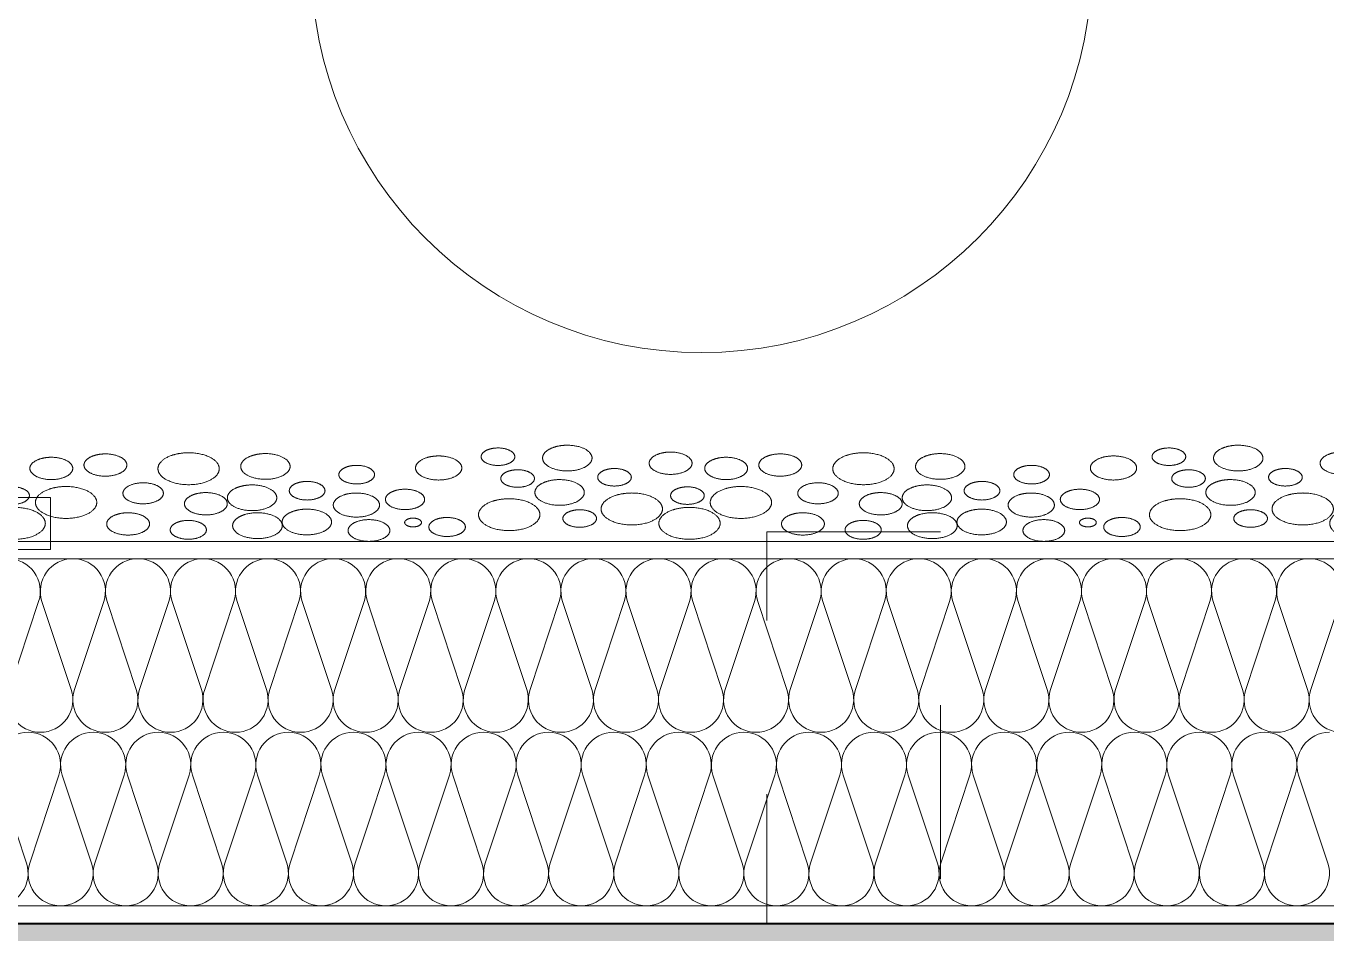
# Model space of a CAD drawing. Header units: metres. Extents: x 1838950 to 1842843, y 5171318 to 5174224.
# Drawn here: x 1841209.458 to 1841210.207, y 5171405.306 to 5171405.829 of the extents above; entities that cross this region are included whole.
import ezdxf

# ---------------------------------------------------------------- set-up
doc = ezdxf.new("R2010")
doc.units = ezdxf.units.M
doc.header["$LTSCALE"] = 0.0254
doc.linetypes.add('Style de ligne -5', pattern=[0.41656, 0.13885, -0.27771])
doc.layers.add('00 CHAZAL Coupe A.5', color=7, linetype='Continuous', lineweight=18)

# ---------------------------------------------------------------- blocks, each defined once
blk = doc.blocks.new('Groupe-1789-1')
at = {"layer": '00 CHAZAL Coupe A.5', "color": 7, "linetype": 'Continuous', "lineweight": 13, "flags": 128}
for points in [[(1841209.66296, 5171405.47247), (1841209.67138, 5171405.44713, -0.511611), (1841209.65359, 5171405.42247, -0.511611), (1841209.6358, 5171405.44713), (1841209.65263, 5171405.4978, 0.511611), (1841209.63484, 5171405.52247, 0.511611), (1841209.61705, 5171405.4978), (1841209.63388, 5171405.44713, -0.511611), (1841209.61609, 5171405.42247, -0.511611), (1841209.5983, 5171405.44713), (1841209.61513, 5171405.4978, 0.511611), (1841209.59734, 5171405.52247, 0.511611), (1841209.57955, 5171405.4978), (1841209.59638, 5171405.44713, -0.511611), (1841209.57859, 5171405.42247, -0.511611), (1841209.5608, 5171405.44713), (1841209.57763, 5171405.4978, 0.511611), (1841209.55984, 5171405.52247, 0.511611), (1841209.54205, 5171405.4978), (1841209.55888, 5171405.44713, -0.511611), (1841209.54109, 5171405.42247, -0.511611), (1841209.5233, 5171405.44713), (1841209.54013, 5171405.4978, 0.511611), (1841209.52234, 5171405.52247, 0.511611), (1841209.50455, 5171405.4978), (1841209.52138, 5171405.44713, -0.511611), (1841209.50359, 5171405.42247, -0.511611), (1841209.4858, 5171405.44713), (1841209.50263, 5171405.4978, 0.511611), (1841209.48484, 5171405.52247, 0.511611), (1841209.46705, 5171405.4978), (1841209.48388, 5171405.44713, -0.511611), (1841209.46609, 5171405.42247, -0.511611), (1841209.4483, 5171405.44713), (1841209.46513, 5171405.4978, 0.511611), (1841209.44734, 5171405.52247, 0.511611)], [(1841210.03796, 5171405.47247), (1841210.04638, 5171405.44713, -0.511611), (1841210.02859, 5171405.42247, -0.511611), (1841210.0108, 5171405.44713), (1841210.02763, 5171405.4978, 0.511611), (1841210.00984, 5171405.52247, 0.511611), (1841209.99205, 5171405.4978), (1841210.00888, 5171405.44713, -0.511611), (1841209.99109, 5171405.42247, -0.511611), (1841209.9733, 5171405.44713), (1841209.99013, 5171405.4978, 0.511611), (1841209.97234, 5171405.52247, 0.511611), (1841209.95455, 5171405.4978), (1841209.97138, 5171405.44713, -0.511611), (1841209.95359, 5171405.42247, -0.511611), (1841209.9358, 5171405.44713), (1841209.95263, 5171405.4978, 0.511611), (1841209.93484, 5171405.52247, 0.511611), (1841209.91705, 5171405.4978), (1841209.93388, 5171405.44713, -0.511611), (1841209.91609, 5171405.42247, -0.511611), (1841209.8983, 5171405.44713), (1841209.91513, 5171405.4978, 0.511611), (1841209.89734, 5171405.52247, 0.511611), (1841209.87955, 5171405.4978), (1841209.89638, 5171405.44713, -0.511611), (1841209.87859, 5171405.42247, -0.511611), (1841209.8608, 5171405.44713), (1841209.87763, 5171405.4978, 0.511611), (1841209.85984, 5171405.52247, 0.511611), (1841209.84205, 5171405.4978), (1841209.85888, 5171405.44713, -0.511611), (1841209.84109, 5171405.42247, -0.511611), (1841209.8233, 5171405.44713), (1841209.84013, 5171405.4978, 0.511611), (1841209.82234, 5171405.52247, 0.511611), (1841209.80455, 5171405.4978), (1841209.82138, 5171405.44713, -0.511611), (1841209.80359, 5171405.42247, -0.511611), (1841209.7858, 5171405.44713), (1841209.80263, 5171405.4978, 0.511611), (1841209.78484, 5171405.52247, 0.511611), (1841209.76705, 5171405.4978), (1841209.78388, 5171405.44713, -0.511611), (1841209.76609, 5171405.42247, -0.511611), (1841209.7483, 5171405.44713), (1841209.76513, 5171405.4978, 0.511611), (1841209.74734, 5171405.52247, 0.511611), (1841209.72955, 5171405.4978), (1841209.74638, 5171405.44713, -0.511611), (1841209.72859, 5171405.42247, -0.511611), (1841209.7108, 5171405.44713), (1841209.72763, 5171405.4978, 0.511611), (1841209.70984, 5171405.52247, 0.511611), (1841209.69205, 5171405.4978), (1841209.70888, 5171405.44713, -0.511611), (1841209.69109, 5171405.42247, -0.511611), (1841209.6733, 5171405.44713), (1841209.69013, 5171405.4978, 0.511611), (1841209.67234, 5171405.52247, 0.511611), (1841209.65455, 5171405.4978), (1841209.66296, 5171405.47247)], [(1841210.21609, 5171405.42247, -0.511611), (1841210.1983, 5171405.44713), (1841210.21513, 5171405.4978, 0.511611), (1841210.19734, 5171405.52247, 0.511611), (1841210.17955, 5171405.4978), (1841210.19638, 5171405.44713, -0.511611), (1841210.17859, 5171405.42247, -0.511611), (1841210.1608, 5171405.44713), (1841210.17763, 5171405.4978, 0.511611), (1841210.15984, 5171405.52247, 0.511611), (1841210.14205, 5171405.4978), (1841210.15888, 5171405.44713, -0.511611), (1841210.14109, 5171405.42247, -0.511611), (1841210.1233, 5171405.44713), (1841210.14013, 5171405.4978, 0.511611), (1841210.12234, 5171405.52247, 0.511611), (1841210.10455, 5171405.4978), (1841210.12138, 5171405.44713, -0.511611), (1841210.10359, 5171405.42247, -0.511611), (1841210.0858, 5171405.44713), (1841210.10263, 5171405.4978, 0.511611), (1841210.08484, 5171405.52247, 0.511611), (1841210.06705, 5171405.4978), (1841210.08388, 5171405.44713, -0.511611), (1841210.06609, 5171405.42247, -0.511611), (1841210.0483, 5171405.44713), (1841210.06513, 5171405.4978, 0.511611), (1841210.04734, 5171405.52247, 0.511611), (1841210.02955, 5171405.4978), (1841210.03796, 5171405.47247)]]:
    blk.add_lwpolyline(points, format="xyb", dxfattribs=at)
blk = doc.blocks.new('Groupe-1790-1')
at = {"layer": '00 CHAZAL Coupe A.5', "color": 7, "linetype": 'Continuous', "lineweight": 13, "flags": 128}
for points in [[(1841209.44029, 5171405.32247, 0.511611), (1841209.45808, 5171405.34713), (1841209.44124, 5171405.3978, -0.511611), (1841209.45904, 5171405.42247, -0.511611), (1841209.47683, 5171405.3978), (1841209.45999, 5171405.34713, 0.511611), (1841209.47779, 5171405.32247, 0.511611), (1841209.49558, 5171405.34713), (1841209.47874, 5171405.3978, -0.511611), (1841209.49654, 5171405.42247, -0.511611), (1841209.51433, 5171405.3978), (1841209.49749, 5171405.34713, 0.511611), (1841209.51529, 5171405.32247, 0.511611), (1841209.53308, 5171405.34713), (1841209.51624, 5171405.3978, -0.511611), (1841209.53404, 5171405.42247, -0.511611), (1841209.55183, 5171405.3978), (1841209.53499, 5171405.34713, 0.511611), (1841209.55279, 5171405.32247, 0.511611), (1841209.57058, 5171405.34713), (1841209.55374, 5171405.3978, -0.511611), (1841209.57154, 5171405.42247, -0.511611), (1841209.58933, 5171405.3978), (1841209.57249, 5171405.34713, 0.511611), (1841209.59029, 5171405.32247, 0.511611), (1841209.60808, 5171405.34713), (1841209.59124, 5171405.3978, -0.511611), (1841209.60904, 5171405.42247, -0.511611), (1841209.62683, 5171405.3978), (1841209.60999, 5171405.34713, 0.511611), (1841209.62779, 5171405.32247, 0.511611), (1841209.64558, 5171405.34713), (1841209.62874, 5171405.3978, -0.511611), (1841209.64654, 5171405.42247, -0.511611), (1841209.66433, 5171405.3978), (1841209.65591, 5171405.37247)], [(1841209.65591, 5171405.37247), (1841209.64749, 5171405.34713, 0.511611), (1841209.66529, 5171405.32247, 0.511611), (1841209.68308, 5171405.34713), (1841209.66624, 5171405.3978, -0.511611), (1841209.68404, 5171405.42247, -0.511611), (1841209.70183, 5171405.3978), (1841209.68499, 5171405.34713, 0.511611), (1841209.70279, 5171405.32247, 0.511611), (1841209.72058, 5171405.34713), (1841209.70374, 5171405.3978, -0.511611), (1841209.72154, 5171405.42247, -0.511611), (1841209.73933, 5171405.3978), (1841209.72249, 5171405.34713, 0.511611), (1841209.74029, 5171405.32247, 0.511611), (1841209.75808, 5171405.34713), (1841209.74124, 5171405.3978, -0.511611), (1841209.75904, 5171405.42247, -0.511611), (1841209.77683, 5171405.3978), (1841209.75999, 5171405.34713, 0.511611), (1841209.77779, 5171405.32247, 0.511611), (1841209.79558, 5171405.34713), (1841209.77874, 5171405.3978, -0.511611), (1841209.79654, 5171405.42247, -0.511611), (1841209.81433, 5171405.3978), (1841209.79749, 5171405.34713, 0.511611), (1841209.81529, 5171405.32247, 0.511611), (1841209.83308, 5171405.34713), (1841209.81624, 5171405.3978, -0.511611), (1841209.83404, 5171405.42247, -0.511611), (1841209.85183, 5171405.3978), (1841209.83499, 5171405.34713, 0.511611), (1841209.85279, 5171405.32247, 0.511611), (1841209.87058, 5171405.34713), (1841209.85374, 5171405.3978, -0.511611), (1841209.87154, 5171405.42247, -0.511611), (1841209.88933, 5171405.3978), (1841209.87249, 5171405.34713, 0.511611), (1841209.89029, 5171405.32247, 0.511611), (1841209.90808, 5171405.34713), (1841209.89124, 5171405.3978, -0.511611), (1841209.90904, 5171405.42247, -0.511611), (1841209.92683, 5171405.3978), (1841209.90999, 5171405.34713, 0.511611), (1841209.92779, 5171405.32247, 0.511611), (1841209.94558, 5171405.34713), (1841209.92874, 5171405.3978, -0.511611), (1841209.94654, 5171405.42247, -0.511611), (1841209.96433, 5171405.3978), (1841209.94749, 5171405.34713, 0.511611), (1841209.96529, 5171405.32247, 0.511611), (1841209.98308, 5171405.34713), (1841209.96624, 5171405.3978, -0.511611), (1841209.98404, 5171405.42247, -0.511611), (1841210.00183, 5171405.3978), (1841209.98499, 5171405.34713, 0.511611), (1841210.00279, 5171405.32247, 0.511611), (1841210.02058, 5171405.34713), (1841210.00374, 5171405.3978, -0.511611), (1841210.02154, 5171405.42247, -0.511611), (1841210.03933, 5171405.3978), (1841210.02249, 5171405.34713, 0.511611), (1841210.04029, 5171405.32247)], [(1841210.04029, 5171405.32247, 0.511611), (1841210.05808, 5171405.34713), (1841210.04124, 5171405.3978, -0.511611), (1841210.05904, 5171405.42247, -0.511611), (1841210.07683, 5171405.3978), (1841210.05999, 5171405.34713, 0.511611), (1841210.07779, 5171405.32247, 0.511611), (1841210.09558, 5171405.34713), (1841210.07874, 5171405.3978, -0.511611), (1841210.09654, 5171405.42247, -0.511611), (1841210.11433, 5171405.3978), (1841210.09749, 5171405.34713, 0.511611), (1841210.11529, 5171405.32247, 0.511611), (1841210.13308, 5171405.34713), (1841210.11624, 5171405.3978, -0.511611), (1841210.13404, 5171405.42247, -0.511611), (1841210.15183, 5171405.3978), (1841210.13499, 5171405.34713, 0.511611), (1841210.15279, 5171405.32247, 0.511611), (1841210.17058, 5171405.34713), (1841210.15374, 5171405.3978, -0.511611), (1841210.17154, 5171405.42247, -0.511611), (1841210.18933, 5171405.3978), (1841210.17249, 5171405.34713, 0.511611), (1841210.19029, 5171405.32247, 0.511611), (1841210.20808, 5171405.34713), (1841210.19124, 5171405.3978, -0.511611), (1841210.20904, 5171405.42247, -0.511611)]]:
    blk.add_lwpolyline(points, format="xyb", dxfattribs=at)
blk = doc.blocks.new('Groupe-1895-1')
at = {"layer": '00 CHAZAL Coupe A.5', "color": 7, "linetype": 'Continuous', "lineweight": 13}
for points in [[(1841210.11215, 5171405.58573), (1841210.11447, 5171405.58633), (1841210.11966, 5171405.58617), (1841210.124, 5171405.58468), (1841210.12632, 5171405.58226), (1841210.12601, 5171405.57956), (1841210.12315, 5171405.57731), (1841210.1185, 5171405.5761), (1841210.11331, 5171405.57626), (1841210.10897, 5171405.57775), (1841210.10665, 5171405.58017), (1841210.10696, 5171405.58287), (1841210.10982, 5171405.58512), (1841210.11215, 5171405.58573)], [(1841210.27483, 5171405.58242), (1841210.27793, 5171405.58303), (1841210.28446, 5171405.58246), (1841210.28957, 5171405.58028), (1841210.2919, 5171405.57705), (1841210.29081, 5171405.57366), (1841210.2866, 5171405.571), (1841210.28041, 5171405.56979), (1841210.27388, 5171405.57036), (1841210.26876, 5171405.57254), (1841210.26644, 5171405.57577), (1841210.26752, 5171405.57916), (1841210.27173, 5171405.58182), (1841210.27483, 5171405.58242)], [(1841210.32278, 5171405.5832), (1841210.32737, 5171405.58381), (1841210.33648, 5171405.58247), (1841210.34308, 5171405.57894), (1841210.34541, 5171405.57416), (1841210.34283, 5171405.56942), (1841210.33604, 5171405.56599), (1841210.32686, 5171405.56478), (1841210.31775, 5171405.56612), (1841210.31114, 5171405.56965), (1841210.30882, 5171405.57443), (1841210.3114, 5171405.57917), (1841210.31819, 5171405.5826), (1841210.32278, 5171405.5832)], [(1841210.36558, 5171405.58237), (1841210.36907, 5171405.58318), (1841210.37666, 5171405.58276), (1841210.38283, 5171405.58042), (1841210.38593, 5171405.5768), (1841210.38513, 5171405.57285), (1841210.38064, 5171405.56964), (1841210.37366, 5171405.56803), (1841210.36607, 5171405.56845), (1841210.3599, 5171405.57078), (1841210.3568, 5171405.57441), (1841210.35761, 5171405.57836), (1841210.3621, 5171405.58157), (1841210.36558, 5171405.58237)], [(1841210.17931, 5171405.57389), (1841210.18163, 5171405.57449), (1841210.18682, 5171405.57433), (1841210.19116, 5171405.57284), (1841210.19348, 5171405.57043), (1841210.19317, 5171405.56773), (1841210.19031, 5171405.56547), (1841210.18566, 5171405.56426), (1841210.18047, 5171405.56442), (1841210.17613, 5171405.56591), (1841210.17381, 5171405.56833), (1841210.17412, 5171405.57103), (1841210.17698, 5171405.57329), (1841210.17931, 5171405.57389)], [(1841210.41966, 5171405.57574), (1841210.42216, 5171405.57634), (1841210.42765, 5171405.57609), (1841210.43217, 5171405.57444), (1841210.43449, 5171405.57184), (1841210.434, 5171405.56898), (1841210.43083, 5171405.56663), (1841210.42583, 5171405.56542), (1841210.42034, 5171405.56568), (1841210.41582, 5171405.56733), (1841210.4135, 5171405.56993), (1841210.41399, 5171405.57279), (1841210.41716, 5171405.57513), (1841210.41966, 5171405.57574)], [(1841210.14621, 5171405.56739), (1841210.1497, 5171405.5682), (1841210.15729, 5171405.56778), (1841210.16346, 5171405.56545), (1841210.16656, 5171405.56182), (1841210.16576, 5171405.55787), (1841210.16127, 5171405.55466), (1841210.15429, 5171405.55305), (1841210.1467, 5171405.55347), (1841210.14053, 5171405.5558), (1841210.13743, 5171405.55943), (1841210.13824, 5171405.56338), (1841210.14273, 5171405.56659), (1841210.14621, 5171405.56739)], [(1841210.22132, 5171405.56332), (1841210.22364, 5171405.56392), (1841210.22883, 5171405.56376), (1841210.23317, 5171405.56227), (1841210.23549, 5171405.55985), (1841210.23518, 5171405.55716), (1841210.23232, 5171405.5549), (1841210.22767, 5171405.55369), (1841210.22248, 5171405.55385), (1841210.21814, 5171405.55534), (1841210.21582, 5171405.55776), (1841210.21613, 5171405.56046), (1841210.21899, 5171405.56271), (1841210.22132, 5171405.56332)], [(1841210.3579, 5171405.56432), (1841210.36139, 5171405.56513), (1841210.36898, 5171405.56471), (1841210.37515, 5171405.56238), (1841210.37825, 5171405.55875), (1841210.37744, 5171405.5548), (1841210.37295, 5171405.55159), (1841210.36598, 5171405.54998), (1841210.35839, 5171405.5504), (1841210.35222, 5171405.55274), (1841210.34912, 5171405.55636), (1841210.34992, 5171405.56031), (1841210.35441, 5171405.56352), (1841210.3579, 5171405.56432)], [(1841210.39109, 5171405.56648), (1841210.39359, 5171405.56708), (1841210.39908, 5171405.56683), (1841210.4036, 5171405.56518), (1841210.40592, 5171405.56258), (1841210.40543, 5171405.55972), (1841210.40226, 5171405.55738), (1841210.39726, 5171405.55617), (1841210.39177, 5171405.55642), (1841210.38725, 5171405.55807), (1841210.38493, 5171405.56067), (1841210.38541, 5171405.56353), (1841210.38858, 5171405.56588), (1841210.39109, 5171405.56648)], [(1841210.44462, 5171405.56112), (1841210.44695, 5171405.56213), (1841210.45291, 5171405.56267), (1841210.45859, 5171405.56158), (1841210.46247, 5171405.55916), (1841210.4635, 5171405.55606), (1841210.46141, 5171405.55311), (1841210.45676, 5171405.55109), (1841210.4508, 5171405.55056), (1841210.44512, 5171405.55164), (1841210.44124, 5171405.55406), (1841210.44021, 5171405.55716), (1841210.4423, 5171405.56012), (1841210.44462, 5171405.56112)], [(1841210.33273, 5171405.56013), (1841210.33583, 5171405.56074), (1841210.34236, 5171405.56017), (1841210.34747, 5171405.55799), (1841210.3498, 5171405.55476), (1841210.34871, 5171405.55137), (1841210.34451, 5171405.54871), (1841210.33831, 5171405.5475), (1841210.33178, 5171405.54807), (1841210.32666, 5171405.55025), (1841210.32434, 5171405.55348), (1841210.32543, 5171405.55687), (1841210.32963, 5171405.55953), (1841210.33273, 5171405.56013)], [(1841210.15924, 5171405.55013), (1841210.16157, 5171405.55074), (1841210.16675, 5171405.55057), (1841210.17109, 5171405.54909), (1841210.17342, 5171405.54667), (1841210.17311, 5171405.54397), (1841210.17024, 5171405.54171), (1841210.16559, 5171405.54051), (1841210.1604, 5171405.54067), (1841210.15607, 5171405.54216), (1841210.15374, 5171405.54457), (1841210.15405, 5171405.54727), (1841210.15692, 5171405.54953), (1841210.15924, 5171405.55013)], [(1841210.22252, 5171405.55174), (1841210.22711, 5171405.55235), (1841210.23623, 5171405.55101), (1841210.24283, 5171405.54748), (1841210.24515, 5171405.5427), (1841210.24258, 5171405.53796), (1841210.23579, 5171405.53453), (1841210.22661, 5171405.53332), (1841210.21749, 5171405.53466), (1841210.21089, 5171405.53819), (1841210.20857, 5171405.54296), (1841210.21114, 5171405.5477), (1841210.21793, 5171405.55114), (1841210.22252, 5171405.55174)], [(1841210.35668, 5171405.54676), (1841210.35939, 5171405.54817), (1841210.3668, 5171405.5492), (1841210.37421, 5171405.54817), (1841210.37963, 5171405.54535), (1841210.38162, 5171405.54149), (1841210.37963, 5171405.53764), (1841210.37421, 5171405.53482), (1841210.3668, 5171405.53379), (1841210.35939, 5171405.53482), (1841210.35397, 5171405.53764), (1841210.35198, 5171405.54149), (1841210.35397, 5171405.54535), (1841210.35668, 5171405.54676)], [(1841210.38947, 5171405.55036), (1841210.39295, 5171405.55117), (1841210.40054, 5171405.55075), (1841210.40671, 5171405.54841), (1841210.40981, 5171405.54479), (1841210.40901, 5171405.54084), (1841210.40452, 5171405.53763), (1841210.39755, 5171405.53602), (1841210.38996, 5171405.53644), (1841210.38379, 5171405.53877), (1841210.38069, 5171405.5424), (1841210.38149, 5171405.54635), (1841210.38598, 5171405.54955), (1841210.38947, 5171405.55036)], [(1841210.42093, 5171405.54209), (1841210.42267, 5171405.5435), (1841210.4284, 5171405.54504), (1841210.43484, 5171405.54488), (1841210.44027, 5171405.54306), (1841210.44322, 5171405.54008), (1841210.44291, 5171405.53673), (1841210.43943, 5171405.53391), (1841210.4337, 5171405.53238), (1841210.42726, 5171405.53254), (1841210.42183, 5171405.53435), (1841210.41888, 5171405.53733), (1841210.41919, 5171405.54068), (1841210.42093, 5171405.54209)]]:
    blk.add_open_spline(points, degree=2, dxfattribs=at)
for points in [[(1841210.15067, 5171405.5872), (1841210.15416, 5171405.58801), (1841210.16174, 5171405.58759), (1841210.16792, 5171405.58526), (1841210.17102, 5171405.58163), (1841210.17021, 5171405.57768), (1841210.16572, 5171405.57448), (1841210.15875, 5171405.57286), (1841210.15116, 5171405.57328), (1841210.14499, 5171405.57562), (1841210.14189, 5171405.57924), (1841210.14269, 5171405.58319), (1841210.14718, 5171405.5864), (1841210.15067, 5171405.5872)], [(1841210.21164, 5171405.58348), (1841210.21474, 5171405.58408), (1841210.22127, 5171405.58352), (1841210.22639, 5171405.58133), (1841210.22871, 5171405.57811), (1841210.22762, 5171405.57471), (1841210.22342, 5171405.57205), (1841210.21722, 5171405.57084), (1841210.21069, 5171405.57141), (1841210.20558, 5171405.5736), (1841210.20325, 5171405.57682), (1841210.20434, 5171405.58022), (1841210.20854, 5171405.58287), (1841210.21164, 5171405.58348)], [(1841210.24364, 5171405.58048), (1841210.24674, 5171405.58108), (1841210.25327, 5171405.58052), (1841210.25839, 5171405.57833), (1841210.26071, 5171405.57511), (1841210.25962, 5171405.57171), (1841210.25542, 5171405.56905), (1841210.24922, 5171405.56784), (1841210.24269, 5171405.56841), (1841210.23758, 5171405.5706), (1841210.23525, 5171405.57382), (1841210.23634, 5171405.57722), (1841210.24054, 5171405.57987), (1841210.24364, 5171405.58048)], [(1841210.46834, 5171405.5815), (1841210.47183, 5171405.5819), (1841210.47864, 5171405.58079), (1841210.48347, 5171405.57805), (1841210.48502, 5171405.57443), (1841210.48287, 5171405.57088), (1841210.47761, 5171405.56837), (1841210.47064, 5171405.56756), (1841210.46382, 5171405.56868), (1841210.45899, 5171405.57142), (1841210.45744, 5171405.57504), (1841210.45959, 5171405.57859), (1841210.46485, 5171405.5811), (1841210.46834, 5171405.5815)], [(1841210.12347, 5171405.57316), (1841210.12579, 5171405.57376), (1841210.13098, 5171405.5736), (1841210.13532, 5171405.57211), (1841210.13764, 5171405.56969), (1841210.13733, 5171405.56699), (1841210.13447, 5171405.56474), (1841210.12982, 5171405.56353), (1841210.12463, 5171405.56369), (1841210.12029, 5171405.56518), (1841210.11797, 5171405.5676), (1841210.11828, 5171405.5703), (1841210.12114, 5171405.57255), (1841210.12347, 5171405.57316)], [(1841210.25216, 5171405.56377), (1841210.25675, 5171405.56438), (1841210.26587, 5171405.56304), (1841210.27247, 5171405.55951), (1841210.27479, 5171405.55473), (1841210.27222, 5171405.54999), (1841210.26543, 5171405.54656), (1841210.25625, 5171405.54535), (1841210.24713, 5171405.54669), (1841210.24053, 5171405.55022), (1841210.23821, 5171405.55499), (1841210.24078, 5171405.55973), (1841210.24757, 5171405.56317), (1841210.25216, 5171405.56377)], [(1841210.2908, 5171405.56314), (1841210.29235, 5171405.56455), (1841210.29775, 5171405.56619), (1841210.30399, 5171405.5662), (1841210.30942, 5171405.56459), (1841210.31256, 5171405.56179), (1841210.31259, 5171405.55854), (1841210.30949, 5171405.55572), (1841210.3041, 5171405.55408), (1841210.29785, 5171405.55407), (1841210.29243, 5171405.55568), (1841210.28928, 5171405.55848), (1841210.28925, 5171405.56173), (1841210.2908, 5171405.56314)], [(1841210.11862, 5171405.55672), (1841210.12321, 5171405.55733), (1841210.13233, 5171405.55599), (1841210.13893, 5171405.55246), (1841210.14125, 5171405.54768), (1841210.13868, 5171405.54294), (1841210.13189, 5171405.53951), (1841210.12271, 5171405.5383), (1841210.11359, 5171405.53964), (1841210.10699, 5171405.54317), (1841210.10467, 5171405.54795), (1841210.10724, 5171405.55269), (1841210.11403, 5171405.55612), (1841210.11862, 5171405.55672)], [(1841210.18927, 5171405.56002), (1841210.19386, 5171405.56063), (1841210.20297, 5171405.55929), (1841210.20958, 5171405.55576), (1841210.2119, 5171405.55098), (1841210.20932, 5171405.54624), (1841210.20253, 5171405.54281), (1841210.19335, 5171405.5416), (1841210.18424, 5171405.54294), (1841210.17764, 5171405.54647), (1841210.17531, 5171405.55124), (1841210.17789, 5171405.55598), (1841210.18468, 5171405.55942), (1841210.18927, 5171405.56002)], [(1841210.42093, 5171405.56013), (1841210.42442, 5171405.56054), (1841210.43123, 5171405.55942), (1841210.43606, 5171405.55669), (1841210.43761, 5171405.55306), (1841210.43546, 5171405.54952), (1841210.4302, 5171405.547), (1841210.42323, 5171405.5462), (1841210.41641, 5171405.54731), (1841210.41158, 5171405.55005), (1841210.41003, 5171405.55368), (1841210.41218, 5171405.55722), (1841210.41744, 5171405.55973), (1841210.42093, 5171405.56013)], [(1841210.28791, 5171405.54851), (1841210.29101, 5171405.54912), (1841210.29754, 5171405.54855), (1841210.30265, 5171405.54637), (1841210.30498, 5171405.54314), (1841210.30389, 5171405.53975), (1841210.29968, 5171405.53709), (1841210.29348, 5171405.53588), (1841210.28695, 5171405.53644), (1841210.28184, 5171405.53863), (1841210.27952, 5171405.54186), (1841210.2806, 5171405.54525), (1841210.28481, 5171405.54791), (1841210.28791, 5171405.54851)], [(1841210.32116, 5171405.54359), (1841210.32349, 5171405.5444), (1841210.32906, 5171405.54459), (1841210.33407, 5171405.5433), (1841210.33717, 5171405.54088), (1841210.33753, 5171405.53798), (1841210.33506, 5171405.53538), (1841210.33041, 5171405.53377), (1841210.32483, 5171405.53358), (1841210.31982, 5171405.53487), (1841210.31672, 5171405.53728), (1841210.31636, 5171405.54018), (1841210.31884, 5171405.54279), (1841210.32116, 5171405.54359)], [(1841210.45213, 5171405.54217), (1841210.45155, 5171405.54278), (1841210.4517, 5171405.54413), (1841210.45314, 5171405.54525), (1841210.45546, 5171405.54586), (1841210.45806, 5171405.54578), (1841210.46022, 5171405.54503), (1841210.46139, 5171405.54382), (1841210.46123, 5171405.54248), (1841210.4598, 5171405.54135), (1841210.45747, 5171405.54074), (1841210.45488, 5171405.54082), (1841210.45271, 5171405.54157), (1841210.45213, 5171405.54217)], [(1841210.4732, 5171405.546), (1841210.47591, 5171405.5464), (1841210.48138, 5171405.54569), (1841210.48544, 5171405.54365), (1841210.48699, 5171405.54083), (1841210.48562, 5171405.53798), (1841210.4817, 5171405.53587), (1841210.47627, 5171405.53507), (1841210.4708, 5171405.53578), (1841210.46675, 5171405.53782), (1841210.4652, 5171405.54064), (1841210.46657, 5171405.54348), (1841210.47049, 5171405.54559), (1841210.4732, 5171405.546)]]:
    blk.add_open_spline(points, degree=2, knots=[0, 0, 0, 0.083333, 0.166667, 0.25, 0.333333, 0.416667, 0.5, 0.583333, 0.666667, 0.75, 0.833333, 0.916667, 1, 1, 1], dxfattribs=at)
blk = doc.blocks.new('Groupe-1896-1')
at = {"layer": '00 CHAZAL Coupe A.5', "color": 7, "linetype": 'Continuous', "lineweight": 13}
for points in [[(1841209.72549, 5171405.58573), (1841209.72782, 5171405.58633), (1841209.73301, 5171405.58617), (1841209.73735, 5171405.58468), (1841209.73967, 5171405.58226), (1841209.73936, 5171405.57956), (1841209.73649, 5171405.57731), (1841209.73185, 5171405.5761), (1841209.72666, 5171405.57626), (1841209.72232, 5171405.57775), (1841209.71999, 5171405.58017), (1841209.72031, 5171405.58287), (1841209.72317, 5171405.58512), (1841209.72549, 5171405.58573)], [(1841209.76402, 5171405.5872), (1841209.7675, 5171405.58801), (1841209.77509, 5171405.58759), (1841209.78126, 5171405.58526), (1841209.78436, 5171405.58163), (1841209.78356, 5171405.57768), (1841209.77907, 5171405.57448), (1841209.7721, 5171405.57286), (1841209.76451, 5171405.57328), (1841209.75834, 5171405.57562), (1841209.75524, 5171405.57924), (1841209.75604, 5171405.58319), (1841209.76053, 5171405.5864), (1841209.76402, 5171405.5872)], [(1841209.88818, 5171405.58242), (1841209.89128, 5171405.58303), (1841209.89781, 5171405.58246), (1841209.90292, 5171405.58028), (1841209.90524, 5171405.57705), (1841209.90416, 5171405.57366), (1841209.89995, 5171405.571), (1841209.89375, 5171405.56979), (1841209.88722, 5171405.57036), (1841209.88211, 5171405.57254), (1841209.87978, 5171405.57577), (1841209.88087, 5171405.57916), (1841209.88508, 5171405.58182), (1841209.88818, 5171405.58242)], [(1841209.93612, 5171405.5832), (1841209.94071, 5171405.58381), (1841209.94983, 5171405.58247), (1841209.95643, 5171405.57894), (1841209.95875, 5171405.57416), (1841209.95618, 5171405.56942), (1841209.94939, 5171405.56599), (1841209.94021, 5171405.56478), (1841209.93109, 5171405.56612), (1841209.92449, 5171405.56965), (1841209.92217, 5171405.57443), (1841209.92474, 5171405.57917), (1841209.93153, 5171405.5826), (1841209.93612, 5171405.5832)], [(1841209.79265, 5171405.57389), (1841209.79498, 5171405.57449), (1841209.80017, 5171405.57433), (1841209.8045, 5171405.57284), (1841209.80683, 5171405.57043), (1841209.80652, 5171405.56773), (1841209.80365, 5171405.56547), (1841209.79901, 5171405.56426), (1841209.79382, 5171405.56442), (1841209.78948, 5171405.56591), (1841209.78715, 5171405.56833), (1841209.78747, 5171405.57103), (1841209.79033, 5171405.57329), (1841209.79265, 5171405.57389)], [(1841209.75956, 5171405.56739), (1841209.76305, 5171405.5682), (1841209.77064, 5171405.56778), (1841209.77681, 5171405.56545), (1841209.77991, 5171405.56182), (1841209.7791, 5171405.55787), (1841209.77461, 5171405.55466), (1841209.76764, 5171405.55305), (1841209.76005, 5171405.55347), (1841209.75388, 5171405.5558), (1841209.75078, 5171405.55943), (1841209.75158, 5171405.56338), (1841209.75607, 5171405.56659), (1841209.75956, 5171405.56739)], [(1841209.83467, 5171405.56332), (1841209.83699, 5171405.56392), (1841209.84218, 5171405.56376), (1841209.84652, 5171405.56227), (1841209.84884, 5171405.55985), (1841209.84853, 5171405.55716), (1841209.84567, 5171405.5549), (1841209.84102, 5171405.55369), (1841209.83583, 5171405.55385), (1841209.83149, 5171405.55534), (1841209.82917, 5171405.55776), (1841209.82948, 5171405.56046), (1841209.83234, 5171405.56271), (1841209.83467, 5171405.56332)], [(1841210.00443, 5171405.56648), (1841210.00693, 5171405.56708), (1841210.01243, 5171405.56683), (1841210.01694, 5171405.56518), (1841210.01927, 5171405.56258), (1841210.01878, 5171405.55972), (1841210.01561, 5171405.55738), (1841210.01061, 5171405.55617), (1841210.00511, 5171405.55642), (1841210.0006, 5171405.55807), (1841209.99827, 5171405.56067), (1841209.99876, 5171405.56353), (1841210.00193, 5171405.56588), (1841210.00443, 5171405.56648)], [(1841210.05797, 5171405.56112), (1841210.06029, 5171405.56213), (1841210.06626, 5171405.56267), (1841210.07194, 5171405.56158), (1841210.07581, 5171405.55916), (1841210.07684, 5171405.55606), (1841210.07475, 5171405.55311), (1841210.0701, 5171405.55109), (1841210.06414, 5171405.55056), (1841210.05846, 5171405.55164), (1841210.05459, 5171405.55406), (1841210.05356, 5171405.55716), (1841210.05565, 5171405.56012), (1841210.05797, 5171405.56112)], [(1841209.94608, 5171405.56013), (1841209.94918, 5171405.56074), (1841209.95571, 5171405.56017), (1841209.96082, 5171405.55799), (1841209.96314, 5171405.55476), (1841209.96206, 5171405.55137), (1841209.95785, 5171405.54871), (1841209.95165, 5171405.5475), (1841209.94512, 5171405.54807), (1841209.94001, 5171405.55025), (1841209.93769, 5171405.55348), (1841209.93877, 5171405.55687), (1841209.94298, 5171405.55953), (1841209.94608, 5171405.56013)], [(1841209.77259, 5171405.55013), (1841209.77491, 5171405.55074), (1841209.7801, 5171405.55057), (1841209.78444, 5171405.54909), (1841209.78676, 5171405.54667), (1841209.78645, 5171405.54397), (1841209.78359, 5171405.54171), (1841209.77894, 5171405.54051), (1841209.77375, 5171405.54067), (1841209.76941, 5171405.54216), (1841209.76709, 5171405.54457), (1841209.7674, 5171405.54727), (1841209.77026, 5171405.54953), (1841209.77259, 5171405.55013)], [(1841209.83587, 5171405.55174), (1841209.84046, 5171405.55235), (1841209.84957, 5171405.55101), (1841209.85618, 5171405.54748), (1841209.8585, 5171405.5427), (1841209.85592, 5171405.53796), (1841209.84913, 5171405.53453), (1841209.83995, 5171405.53332), (1841209.83084, 5171405.53466), (1841209.82424, 5171405.53819), (1841209.82191, 5171405.54296), (1841209.82449, 5171405.5477), (1841209.83128, 5171405.55114), (1841209.83587, 5171405.55174)], [(1841209.97002, 5171405.54676), (1841209.97274, 5171405.54817), (1841209.98014, 5171405.5492), (1841209.98755, 5171405.54817), (1841209.99298, 5171405.54535), (1841209.99496, 5171405.54149), (1841209.99298, 5171405.53764), (1841209.98755, 5171405.53482), (1841209.98014, 5171405.53379), (1841209.97274, 5171405.53482), (1841209.96731, 5171405.53764), (1841209.96533, 5171405.54149), (1841209.96731, 5171405.54535), (1841209.97002, 5171405.54676)], [(1841209.93451, 5171405.54359), (1841209.93683, 5171405.5444), (1841209.94241, 5171405.54459), (1841209.94742, 5171405.5433), (1841209.95052, 5171405.54088), (1841209.95088, 5171405.53798), (1841209.9484, 5171405.53538), (1841209.94375, 5171405.53377), (1841209.93818, 5171405.53358), (1841209.93317, 5171405.53487), (1841209.93007, 5171405.53728), (1841209.92971, 5171405.54018), (1841209.93219, 5171405.54279), (1841209.93451, 5171405.54359)], [(1841210.03427, 5171405.54209), (1841210.03602, 5171405.5435), (1841210.04175, 5171405.54504), (1841210.04819, 5171405.54488), (1841210.05361, 5171405.54306), (1841210.05657, 5171405.54008), (1841210.05626, 5171405.53673), (1841210.05277, 5171405.53391), (1841210.04704, 5171405.53238), (1841210.0406, 5171405.53254), (1841210.03518, 5171405.53435), (1841210.03222, 5171405.53733), (1841210.03253, 5171405.54068), (1841210.03427, 5171405.54209)]]:
    blk.add_open_spline(points, degree=2, dxfattribs=at)
for points in [[(1841209.82499, 5171405.58348), (1841209.82809, 5171405.58408), (1841209.83462, 5171405.58352), (1841209.83973, 5171405.58133), (1841209.84206, 5171405.57811), (1841209.84097, 5171405.57471), (1841209.83676, 5171405.57205), (1841209.83057, 5171405.57084), (1841209.82404, 5171405.57141), (1841209.81892, 5171405.5736), (1841209.8166, 5171405.57682), (1841209.81768, 5171405.58022), (1841209.82189, 5171405.58287), (1841209.82499, 5171405.58348)], [(1841209.85699, 5171405.58048), (1841209.86009, 5171405.58108), (1841209.86662, 5171405.58052), (1841209.87173, 5171405.57833), (1841209.87406, 5171405.57511), (1841209.87297, 5171405.57171), (1841209.86876, 5171405.56905), (1841209.86257, 5171405.56784), (1841209.85604, 5171405.56841), (1841209.85092, 5171405.5706), (1841209.8486, 5171405.57382), (1841209.84968, 5171405.57722), (1841209.85389, 5171405.57987), (1841209.85699, 5171405.58048)], [(1841209.97893, 5171405.58237), (1841209.98242, 5171405.58318), (1841209.99001, 5171405.58276), (1841209.99618, 5171405.58042), (1841209.99928, 5171405.5768), (1841209.99847, 5171405.57285), (1841209.99398, 5171405.56964), (1841209.98701, 5171405.56803), (1841209.97942, 5171405.56845), (1841209.97325, 5171405.57078), (1841209.97015, 5171405.57441), (1841209.97095, 5171405.57836), (1841209.97544, 5171405.58157), (1841209.97893, 5171405.58237)], [(1841210.08168, 5171405.5815), (1841210.08517, 5171405.5819), (1841210.09199, 5171405.58079), (1841210.09681, 5171405.57805), (1841210.09836, 5171405.57442), (1841210.09622, 5171405.57088), (1841210.09096, 5171405.56837), (1841210.08398, 5171405.56756), (1841210.07717, 5171405.56868), (1841210.07234, 5171405.57142), (1841210.07079, 5171405.57504), (1841210.07293, 5171405.57859), (1841210.0782, 5171405.5811), (1841210.08168, 5171405.5815)], [(1841209.73682, 5171405.57316), (1841209.73914, 5171405.57376), (1841209.74433, 5171405.5736), (1841209.74867, 5171405.57211), (1841209.75099, 5171405.56969), (1841209.75068, 5171405.56699), (1841209.74781, 5171405.56474), (1841209.74317, 5171405.56353), (1841209.73798, 5171405.56369), (1841209.73364, 5171405.56518), (1841209.73132, 5171405.5676), (1841209.73163, 5171405.5703), (1841209.73449, 5171405.57255), (1841209.73682, 5171405.57316)], [(1841210.033, 5171405.57574), (1841210.0355, 5171405.57634), (1841210.041, 5171405.57609), (1841210.04551, 5171405.57444), (1841210.04784, 5171405.57184), (1841210.04735, 5171405.56898), (1841210.04418, 5171405.56663), (1841210.03918, 5171405.56542), (1841210.03368, 5171405.56568), (1841210.02917, 5171405.56733), (1841210.02684, 5171405.56993), (1841210.02733, 5171405.57279), (1841210.0305, 5171405.57513), (1841210.033, 5171405.57574)], [(1841209.86551, 5171405.56377), (1841209.8701, 5171405.56438), (1841209.87921, 5171405.56304), (1841209.88582, 5171405.55951), (1841209.88814, 5171405.55473), (1841209.88556, 5171405.54999), (1841209.87877, 5171405.54656), (1841209.86959, 5171405.54535), (1841209.86048, 5171405.54669), (1841209.85388, 5171405.55022), (1841209.85155, 5171405.55499), (1841209.85413, 5171405.55973), (1841209.86092, 5171405.56317), (1841209.86551, 5171405.56377)], [(1841209.90415, 5171405.56314), (1841209.9057, 5171405.56455), (1841209.91109, 5171405.56619), (1841209.91734, 5171405.5662), (1841209.92276, 5171405.56459), (1841209.92591, 5171405.56179), (1841209.92594, 5171405.55854), (1841209.92284, 5171405.55572), (1841209.91744, 5171405.55408), (1841209.9112, 5171405.55407), (1841209.90577, 5171405.55568), (1841209.90262, 5171405.55848), (1841209.9026, 5171405.56173), (1841209.90415, 5171405.56314)], [(1841209.97125, 5171405.56432), (1841209.97473, 5171405.56513), (1841209.98232, 5171405.56471), (1841209.98849, 5171405.56238), (1841209.99159, 5171405.55875), (1841209.99079, 5171405.5548), (1841209.9863, 5171405.55159), (1841209.97933, 5171405.54998), (1841209.97174, 5171405.5504), (1841209.96557, 5171405.55273), (1841209.96247, 5171405.55636), (1841209.96327, 5171405.56031), (1841209.96776, 5171405.56352), (1841209.97125, 5171405.56432)], [(1841209.73197, 5171405.55672), (1841209.73656, 5171405.55733), (1841209.74567, 5171405.55599), (1841209.75228, 5171405.55246), (1841209.7546, 5171405.54768), (1841209.75202, 5171405.54294), (1841209.74523, 5171405.53951), (1841209.73605, 5171405.5383), (1841209.72694, 5171405.53964), (1841209.72034, 5171405.54317), (1841209.71801, 5171405.54795), (1841209.72059, 5171405.55269), (1841209.72738, 5171405.55612), (1841209.73197, 5171405.55672)], [(1841209.80261, 5171405.56002), (1841209.8072, 5171405.56063), (1841209.81632, 5171405.55929), (1841209.82292, 5171405.55576), (1841209.82525, 5171405.55098), (1841209.82267, 5171405.54624), (1841209.81588, 5171405.54281), (1841209.8067, 5171405.5416), (1841209.79759, 5171405.54294), (1841209.79098, 5171405.54647), (1841209.78866, 5171405.55124), (1841209.79123, 5171405.55598), (1841209.79802, 5171405.55942), (1841209.80261, 5171405.56002)], [(1841210.03427, 5171405.56013), (1841210.03776, 5171405.56054), (1841210.04458, 5171405.55942), (1841210.0494, 5171405.55669), (1841210.05095, 5171405.55306), (1841210.04881, 5171405.54952), (1841210.04355, 5171405.547), (1841210.03657, 5171405.5462), (1841210.02976, 5171405.54731), (1841210.02493, 5171405.55005), (1841210.02338, 5171405.55368), (1841210.02552, 5171405.55722), (1841210.03079, 5171405.55973), (1841210.03427, 5171405.56013)], [(1841209.90125, 5171405.54851), (1841209.90435, 5171405.54912), (1841209.91088, 5171405.54855), (1841209.916, 5171405.54637), (1841209.91832, 5171405.54314), (1841209.91724, 5171405.53975), (1841209.91303, 5171405.53709), (1841209.90683, 5171405.53588), (1841209.9003, 5171405.53644), (1841209.89519, 5171405.53863), (1841209.89286, 5171405.54186), (1841209.89395, 5171405.54525), (1841209.89816, 5171405.54791), (1841209.90125, 5171405.54851)], [(1841210.00281, 5171405.55036), (1841210.0063, 5171405.55117), (1841210.01389, 5171405.55075), (1841210.02006, 5171405.54841), (1841210.02316, 5171405.54479), (1841210.02236, 5171405.54084), (1841210.01787, 5171405.53763), (1841210.01089, 5171405.53602), (1841210.0033, 5171405.53644), (1841209.99713, 5171405.53877), (1841209.99403, 5171405.5424), (1841209.99484, 5171405.54635), (1841209.99932, 5171405.54955), (1841210.00281, 5171405.55036)], [(1841210.06548, 5171405.54217), (1841210.06489, 5171405.54278), (1841210.06505, 5171405.54413), (1841210.06648, 5171405.54525), (1841210.06881, 5171405.54586), (1841210.0714, 5171405.54578), (1841210.07357, 5171405.54503), (1841210.07473, 5171405.54382), (1841210.07458, 5171405.54248), (1841210.07314, 5171405.54135), (1841210.07082, 5171405.54074), (1841210.06823, 5171405.54082), (1841210.06606, 5171405.54157), (1841210.06548, 5171405.54217)], [(1841210.08655, 5171405.546), (1841210.08926, 5171405.5464), (1841210.09473, 5171405.54569), (1841210.09878, 5171405.54365), (1841210.10033, 5171405.54083), (1841210.09896, 5171405.53798), (1841210.09504, 5171405.53587), (1841210.08962, 5171405.53507), (1841210.08415, 5171405.53578), (1841210.08009, 5171405.53782), (1841210.07854, 5171405.54064), (1841210.07991, 5171405.54348), (1841210.08383, 5171405.54559), (1841210.08655, 5171405.546)]]:
    blk.add_open_spline(points, degree=2, knots=[0, 0, 0, 0.083333, 0.166667, 0.25, 0.333333, 0.416667, 0.5, 0.583333, 0.666667, 0.75, 0.833333, 0.916667, 1, 1, 1], dxfattribs=at)
blk = doc.blocks.new('Groupe-1897-1')
at = {"layer": '00 CHAZAL Coupe A.5', "color": 7, "linetype": 'Continuous', "lineweight": 13}
for points in [[(1841209.33658, 5171405.58573), (1841209.3389, 5171405.58633), (1841209.34409, 5171405.58617), (1841209.34843, 5171405.58468), (1841209.35076, 5171405.58226), (1841209.35044, 5171405.57956), (1841209.34758, 5171405.57731), (1841209.34293, 5171405.5761), (1841209.33774, 5171405.57626), (1841209.3334, 5171405.57775), (1841209.33108, 5171405.58017), (1841209.33139, 5171405.58287), (1841209.33426, 5171405.58512), (1841209.33658, 5171405.58573)], [(1841209.3751, 5171405.5872), (1841209.37859, 5171405.58801), (1841209.38618, 5171405.58759), (1841209.39235, 5171405.58526), (1841209.39545, 5171405.58163), (1841209.39464, 5171405.57768), (1841209.39015, 5171405.57448), (1841209.38318, 5171405.57286), (1841209.37559, 5171405.57328), (1841209.36942, 5171405.57562), (1841209.36632, 5171405.57924), (1841209.36712, 5171405.58319), (1841209.37161, 5171405.5864), (1841209.3751, 5171405.5872)], [(1841209.54721, 5171405.5832), (1841209.5518, 5171405.58381), (1841209.56091, 5171405.58247), (1841209.56751, 5171405.57894), (1841209.56984, 5171405.57416), (1841209.56726, 5171405.56942), (1841209.56047, 5171405.56599), (1841209.55129, 5171405.56478), (1841209.54218, 5171405.56612), (1841209.53558, 5171405.56965), (1841209.53325, 5171405.57443), (1841209.53583, 5171405.57917), (1841209.54262, 5171405.5826), (1841209.54721, 5171405.5832)], [(1841209.40374, 5171405.57389), (1841209.40606, 5171405.57449), (1841209.41125, 5171405.57433), (1841209.41559, 5171405.57284), (1841209.41792, 5171405.57043), (1841209.4176, 5171405.56773), (1841209.41474, 5171405.56547), (1841209.41009, 5171405.56426), (1841209.4049, 5171405.56442), (1841209.40056, 5171405.56591), (1841209.39824, 5171405.56833), (1841209.39855, 5171405.57103), (1841209.40142, 5171405.57329), (1841209.40374, 5171405.57389)], [(1841209.37065, 5171405.56739), (1841209.37413, 5171405.5682), (1841209.38172, 5171405.56778), (1841209.38789, 5171405.56545), (1841209.39099, 5171405.56182), (1841209.39019, 5171405.55787), (1841209.3857, 5171405.55466), (1841209.37873, 5171405.55305), (1841209.37114, 5171405.55347), (1841209.36497, 5171405.5558), (1841209.36187, 5171405.55943), (1841209.36267, 5171405.56338), (1841209.36716, 5171405.56659), (1841209.37065, 5171405.56739)], [(1841209.44575, 5171405.56332), (1841209.44808, 5171405.56392), (1841209.45326, 5171405.56376), (1841209.4576, 5171405.56227), (1841209.45993, 5171405.55985), (1841209.45961, 5171405.55716), (1841209.45675, 5171405.5549), (1841209.4521, 5171405.55369), (1841209.44691, 5171405.55385), (1841209.44258, 5171405.55534), (1841209.44025, 5171405.55776), (1841209.44056, 5171405.56046), (1841209.44343, 5171405.56271), (1841209.44575, 5171405.56332)], [(1841209.61552, 5171405.56648), (1841209.61802, 5171405.56708), (1841209.62351, 5171405.56683), (1841209.62803, 5171405.56518), (1841209.63035, 5171405.56258), (1841209.62986, 5171405.55972), (1841209.62669, 5171405.55738), (1841209.62169, 5171405.55617), (1841209.6162, 5171405.55642), (1841209.61168, 5171405.55807), (1841209.60936, 5171405.56067), (1841209.60985, 5171405.56353), (1841209.61302, 5171405.56588), (1841209.61552, 5171405.56648)], [(1841209.66906, 5171405.56112), (1841209.67138, 5171405.56213), (1841209.67734, 5171405.56267), (1841209.68302, 5171405.56158), (1841209.6869, 5171405.55916), (1841209.68793, 5171405.55606), (1841209.68584, 5171405.55311), (1841209.68119, 5171405.55109), (1841209.67523, 5171405.55056), (1841209.66955, 5171405.55164), (1841209.66567, 5171405.55406), (1841209.66464, 5171405.55716), (1841209.66673, 5171405.56012), (1841209.66906, 5171405.56112)], [(1841209.55716, 5171405.56013), (1841209.56026, 5171405.56074), (1841209.56679, 5171405.56017), (1841209.5719, 5171405.55799), (1841209.57423, 5171405.55476), (1841209.57314, 5171405.55137), (1841209.56894, 5171405.54871), (1841209.56274, 5171405.5475), (1841209.55621, 5171405.54807), (1841209.5511, 5171405.55025), (1841209.54877, 5171405.55348), (1841209.54986, 5171405.55687), (1841209.55406, 5171405.55953), (1841209.55716, 5171405.56013)], [(1841209.64536, 5171405.56013), (1841209.64885, 5171405.56054), (1841209.65566, 5171405.55942), (1841209.66049, 5171405.55669), (1841209.66204, 5171405.55306), (1841209.6599, 5171405.54952), (1841209.65463, 5171405.547), (1841209.64766, 5171405.5462), (1841209.64084, 5171405.54731), (1841209.63601, 5171405.55005), (1841209.63446, 5171405.55368), (1841209.63661, 5171405.55722), (1841209.64187, 5171405.55973), (1841209.64536, 5171405.56013)], [(1841209.38367, 5171405.55013), (1841209.386, 5171405.55074), (1841209.39119, 5171405.55057), (1841209.39552, 5171405.54909), (1841209.39785, 5171405.54667), (1841209.39754, 5171405.54397), (1841209.39467, 5171405.54171), (1841209.39002, 5171405.54051), (1841209.38484, 5171405.54067), (1841209.3805, 5171405.54216), (1841209.37817, 5171405.54457), (1841209.37849, 5171405.54727), (1841209.38135, 5171405.54953), (1841209.38367, 5171405.55013)], [(1841209.44695, 5171405.55174), (1841209.45154, 5171405.55235), (1841209.46066, 5171405.55101), (1841209.46726, 5171405.54748), (1841209.46959, 5171405.5427), (1841209.46701, 5171405.53796), (1841209.46022, 5171405.53453), (1841209.45104, 5171405.53332), (1841209.44193, 5171405.53466), (1841209.43532, 5171405.53819), (1841209.433, 5171405.54296), (1841209.43558, 5171405.5477), (1841209.44236, 5171405.55114), (1841209.44695, 5171405.55174)], [(1841209.58111, 5171405.54676), (1841209.58382, 5171405.54817), (1841209.59123, 5171405.5492), (1841209.59864, 5171405.54817), (1841209.60406, 5171405.54535), (1841209.60605, 5171405.54149), (1841209.60406, 5171405.53764), (1841209.59864, 5171405.53482), (1841209.59123, 5171405.53379), (1841209.58382, 5171405.53482), (1841209.5784, 5171405.53764), (1841209.57641, 5171405.54149), (1841209.5784, 5171405.54535), (1841209.58111, 5171405.54676)], [(1841209.5456, 5171405.54359), (1841209.54792, 5171405.5444), (1841209.5535, 5171405.54459), (1841209.5585, 5171405.5433), (1841209.5616, 5171405.54088), (1841209.56196, 5171405.53798), (1841209.55949, 5171405.53538), (1841209.55484, 5171405.53377), (1841209.54926, 5171405.53358), (1841209.54425, 5171405.53487), (1841209.54115, 5171405.53728), (1841209.54079, 5171405.54018), (1841209.54327, 5171405.54279), (1841209.5456, 5171405.54359)], [(1841209.64536, 5171405.54209), (1841209.6471, 5171405.5435), (1841209.65284, 5171405.54504), (1841209.65928, 5171405.54488), (1841209.6647, 5171405.54306), (1841209.66765, 5171405.54008), (1841209.66735, 5171405.53673), (1841209.66386, 5171405.53391), (1841209.65813, 5171405.53238), (1841209.65169, 5171405.53254), (1841209.64626, 5171405.53435), (1841209.64331, 5171405.53733), (1841209.64362, 5171405.54068), (1841209.64536, 5171405.54209)], [(1841209.67656, 5171405.54217), (1841209.67598, 5171405.54278), (1841209.67614, 5171405.54413), (1841209.67757, 5171405.54525), (1841209.67989, 5171405.54586), (1841209.68249, 5171405.54578), (1841209.68466, 5171405.54503), (1841209.68582, 5171405.54382), (1841209.68566, 5171405.54248), (1841209.68423, 5171405.54135), (1841209.68191, 5171405.54074), (1841209.67931, 5171405.54082), (1841209.67714, 5171405.54157), (1841209.67656, 5171405.54217)]]:
    blk.add_open_spline(points, degree=2, dxfattribs=at)
for points in [[(1841209.43608, 5171405.58348), (1841209.43918, 5171405.58408), (1841209.44571, 5171405.58352), (1841209.45082, 5171405.58133), (1841209.45314, 5171405.57811), (1841209.45206, 5171405.57471), (1841209.44785, 5171405.57205), (1841209.44165, 5171405.57084), (1841209.43512, 5171405.57141), (1841209.43001, 5171405.5736), (1841209.42768, 5171405.57682), (1841209.42877, 5171405.58022), (1841209.43298, 5171405.58287), (1841209.43608, 5171405.58348)], [(1841209.46808, 5171405.58048), (1841209.47118, 5171405.58108), (1841209.47771, 5171405.58052), (1841209.48282, 5171405.57833), (1841209.48514, 5171405.57511), (1841209.48406, 5171405.57171), (1841209.47985, 5171405.56905), (1841209.47365, 5171405.56784), (1841209.46712, 5171405.56841), (1841209.46201, 5171405.5706), (1841209.45968, 5171405.57382), (1841209.46077, 5171405.57722), (1841209.46498, 5171405.57987), (1841209.46808, 5171405.58048)], [(1841209.49926, 5171405.58242), (1841209.50236, 5171405.58303), (1841209.50889, 5171405.58246), (1841209.514, 5171405.58028), (1841209.51633, 5171405.57705), (1841209.51524, 5171405.57366), (1841209.51104, 5171405.571), (1841209.50484, 5171405.56979), (1841209.49831, 5171405.57036), (1841209.49319, 5171405.57254), (1841209.49087, 5171405.57577), (1841209.49196, 5171405.57916), (1841209.49616, 5171405.58182), (1841209.49926, 5171405.58242)], [(1841209.59002, 5171405.58237), (1841209.5935, 5171405.58318), (1841209.60109, 5171405.58276), (1841209.60726, 5171405.58042), (1841209.61036, 5171405.5768), (1841209.60956, 5171405.57285), (1841209.60507, 5171405.56964), (1841209.5981, 5171405.56803), (1841209.59051, 5171405.56845), (1841209.58434, 5171405.57078), (1841209.58124, 5171405.57441), (1841209.58204, 5171405.57836), (1841209.58653, 5171405.58157), (1841209.59002, 5171405.58237)], [(1841209.69277, 5171405.5815), (1841209.69626, 5171405.5819), (1841209.70307, 5171405.58079), (1841209.7079, 5171405.57805), (1841209.70945, 5171405.57442), (1841209.70731, 5171405.57088), (1841209.70204, 5171405.56837), (1841209.69507, 5171405.56756), (1841209.68825, 5171405.56868), (1841209.68342, 5171405.57142), (1841209.68187, 5171405.57504), (1841209.68402, 5171405.57859), (1841209.68928, 5171405.5811), (1841209.69277, 5171405.5815)], [(1841209.3479, 5171405.57316), (1841209.35023, 5171405.57376), (1841209.35541, 5171405.5736), (1841209.35975, 5171405.57211), (1841209.36208, 5171405.56969), (1841209.36176, 5171405.56699), (1841209.3589, 5171405.56474), (1841209.35425, 5171405.56353), (1841209.34906, 5171405.56369), (1841209.34473, 5171405.56518), (1841209.3424, 5171405.5676), (1841209.34271, 5171405.5703), (1841209.34558, 5171405.57255), (1841209.3479, 5171405.57316)], [(1841209.64409, 5171405.57574), (1841209.64659, 5171405.57634), (1841209.65208, 5171405.57609), (1841209.6566, 5171405.57444), (1841209.65892, 5171405.57184), (1841209.65843, 5171405.56898), (1841209.65526, 5171405.56663), (1841209.65026, 5171405.56542), (1841209.64477, 5171405.56568), (1841209.64025, 5171405.56733), (1841209.63793, 5171405.56993), (1841209.63842, 5171405.57279), (1841209.64159, 5171405.57513), (1841209.64409, 5171405.57574)], [(1841209.47659, 5171405.56377), (1841209.48119, 5171405.56438), (1841209.4903, 5171405.56304), (1841209.4969, 5171405.55951), (1841209.49923, 5171405.55473), (1841209.49665, 5171405.54999), (1841209.48986, 5171405.54656), (1841209.48068, 5171405.54535), (1841209.47157, 5171405.54669), (1841209.46496, 5171405.55022), (1841209.46264, 5171405.55499), (1841209.46522, 5171405.55973), (1841209.472, 5171405.56317), (1841209.47659, 5171405.56377)], [(1841209.51523, 5171405.56314), (1841209.51678, 5171405.56455), (1841209.52218, 5171405.56619), (1841209.52843, 5171405.5662), (1841209.53385, 5171405.56459), (1841209.537, 5171405.56179), (1841209.53702, 5171405.55854), (1841209.53392, 5171405.55572), (1841209.52853, 5171405.55408), (1841209.52228, 5171405.55407), (1841209.51686, 5171405.55568), (1841209.51371, 5171405.55848), (1841209.51368, 5171405.56173), (1841209.51523, 5171405.56314)], [(1841209.58233, 5171405.56432), (1841209.58582, 5171405.56513), (1841209.59341, 5171405.56471), (1841209.59958, 5171405.56238), (1841209.60268, 5171405.55875), (1841209.60187, 5171405.5548), (1841209.59739, 5171405.55159), (1841209.59041, 5171405.54998), (1841209.58282, 5171405.5504), (1841209.57665, 5171405.55273), (1841209.57355, 5171405.55636), (1841209.57435, 5171405.56031), (1841209.57884, 5171405.56352), (1841209.58233, 5171405.56432)], [(1841209.34305, 5171405.55672), (1841209.34764, 5171405.55733), (1841209.35676, 5171405.55599), (1841209.36336, 5171405.55246), (1841209.36569, 5171405.54768), (1841209.36311, 5171405.54294), (1841209.35632, 5171405.53951), (1841209.34714, 5171405.5383), (1841209.33803, 5171405.53964), (1841209.33142, 5171405.54317), (1841209.3291, 5171405.54795), (1841209.33168, 5171405.55269), (1841209.33846, 5171405.55612), (1841209.34305, 5171405.55672)], [(1841209.4137, 5171405.56002), (1841209.41829, 5171405.56063), (1841209.4274, 5171405.55929), (1841209.43401, 5171405.55576), (1841209.43633, 5171405.55098), (1841209.43375, 5171405.54624), (1841209.42697, 5171405.54281), (1841209.41778, 5171405.5416), (1841209.40867, 5171405.54294), (1841209.40207, 5171405.54647), (1841209.39974, 5171405.55124), (1841209.40232, 5171405.55598), (1841209.40911, 5171405.55942), (1841209.4137, 5171405.56002)], [(1841209.51234, 5171405.54851), (1841209.51544, 5171405.54912), (1841209.52197, 5171405.54855), (1841209.52708, 5171405.54637), (1841209.52941, 5171405.54314), (1841209.52832, 5171405.53975), (1841209.52412, 5171405.53709), (1841209.51792, 5171405.53588), (1841209.51139, 5171405.53644), (1841209.50627, 5171405.53863), (1841209.50395, 5171405.54186), (1841209.50504, 5171405.54525), (1841209.50924, 5171405.54791), (1841209.51234, 5171405.54851)], [(1841209.6139, 5171405.55036), (1841209.61738, 5171405.55117), (1841209.62497, 5171405.55075), (1841209.63114, 5171405.54841), (1841209.63424, 5171405.54479), (1841209.63344, 5171405.54084), (1841209.62895, 5171405.53763), (1841209.62198, 5171405.53602), (1841209.61439, 5171405.53644), (1841209.60822, 5171405.53877), (1841209.60512, 5171405.5424), (1841209.60592, 5171405.54635), (1841209.61041, 5171405.54955), (1841209.6139, 5171405.55036)], [(1841209.69763, 5171405.546), (1841209.70034, 5171405.5464), (1841209.70582, 5171405.54569), (1841209.70987, 5171405.54365), (1841209.71142, 5171405.54083), (1841209.71005, 5171405.53798), (1841209.70613, 5171405.53587), (1841209.7007, 5171405.53507), (1841209.69523, 5171405.53578), (1841209.69118, 5171405.53782), (1841209.68963, 5171405.54064), (1841209.691, 5171405.54348), (1841209.69492, 5171405.54559), (1841209.69763, 5171405.546)]]:
    blk.add_open_spline(points, degree=2, knots=[0, 0, 0, 0.083333, 0.166667, 0.25, 0.333333, 0.416667, 0.5, 0.583333, 0.666667, 0.75, 0.833333, 0.916667, 1, 1, 1], dxfattribs=at)

msp = doc.modelspace()

# ---------------------------------------------------------------- hatches: boundary and pattern name
at = {"layer": '00 CHAZAL Coupe A.5', "linetype": 'Continuous', "lineweight": 0, "true_color": 0xaaaaaa}
msp.add_hatch(color=253, dxfattribs=at).paths.add_polyline_path([(1841202.4553, 5171404.92616), (1841202.2953, 5171404.92616), (1841202.2953, 5171405.31043), (1841202.29573, 5171405.31043), (1841202.29621, 5171405.31044), (1841202.2953, 5171405.31051), (1841202.2953, 5171405.95723), (1841202.29536, 5171405.95723), (1841202.29536, 5171406.0079), (1841202.4553, 5171406.0079), (1841202.4553, 5171405.31216), (1841214.58484, 5171405.31216), (1841214.58484, 5171406.1927), (1841214.76484, 5171406.1927), (1841214.76484, 5171406.19214), (1841214.8629, 5171406.19214), (1841214.8629, 5171405.99214), (1841214.76484, 5171405.99214), (1841214.76484, 5171404.78214), (1841214.58484, 5171404.78214), (1841214.58484, 5171405.06216), (1841209.5803, 5171405.06216), (1841209.5803, 5171402.52246), (1841210.70252, 5171402.52246), (1841210.70252, 5171402.52171), (1841211.48304, 5171402.52171), (1841211.48304, 5171402.52246), (1841214.54804, 5171402.52246), (1841214.54804, 5171402.52171), (1841214.76484, 5171402.52171), (1841214.76484, 5171401.99259), (1841214.58484, 5171401.99259), (1841214.58484, 5171402.27216), (1841209.5803, 5171402.27216), (1841209.5803, 5171399.73216), (1841214.76504, 5171399.73216), (1841214.76504, 5171399.48216), (1841214.76484, 5171399.48216), (1841214.76484, 5171399.2027), (1841214.58484, 5171399.2027), (1841214.58484, 5171399.48216), (1841209.5803, 5171399.48216), (1841209.5803, 5171399.33216), (1841209.0803, 5171399.33216), (1841209.0803, 5171399.51234), (1841203.87954, 5171399.5122), (1841203.87954, 5171399.5122), (1841203.87533, 5171399.5122), (1841203.7919, 5171399.5122), (1841203.7919, 5171399.10441), (1841203.5919, 5171399.10441), (1841203.5919, 5171399.51219), (1841203.30304, 5171399.51219), (1841202.2953, 5171399.51219), (1841202.2953, 5171400.75436), (1841202.41804, 5171400.76636), (1841202.41804, 5171400.79636), (1841202.4553, 5171400.79636), (1841202.4553, 5171399.73216), (1841205.94304, 5171399.73216), (1841205.94304, 5171399.73216), (1841209.4003, 5171399.73216), (1841209.4003, 5171402.30246), (1841202.4553, 5171402.30246), (1841202.4553, 5171402.13416), (1841202.2953, 5171402.13416), (1841202.2953, 5171403.54436), (1841202.41604, 5171403.55636), (1841202.41604, 5171403.58736), (1841202.4553, 5171403.58736), (1841202.4553, 5171402.52246), (1841209.4003, 5171402.52246), (1841209.4003, 5171405.09216), (1841202.4553, 5171405.09216)])

# ---------------------------------------------------------------- linework, layer by layer
at = {"layer": '00 CHAZAL Coupe A.5', "color": 7, "linetype": 'Continuous', "lineweight": 35, "flags": 128}
msp.add_lwpolyline([(1841202.4553, 5171405.31216), (1841214.58484, 5171405.31216), (1841214.58484, 5171406.1927), (1841214.76484, 5171406.1927), (1841214.76484, 5171406.19214), (1841214.8629, 5171406.19214), (1841214.8629, 5171405.99214), (1841214.76484, 5171405.99214), (1841214.76484, 5171404.78214)], dxfattribs=at)
at = {"layer": '00 CHAZAL Coupe A.5', "color": 7, "linetype": 'Continuous', "lineweight": 13, "flags": 128}
for points in [[(1841209.07204, 5171405.55767), (1841209.47204, 5171405.55767), (1841209.47204, 5171405.52767), (1841209.07204, 5171405.52767)], [(1841202.45529, 5171405.32247), (1841214.58484, 5171405.32247), (1841214.58484, 5171405.31247), (1841202.45529, 5171405.31247)]]:
    msp.add_lwpolyline(points, close=True, dxfattribs=at)
msp.add_lwpolyline([(1841213.55086, 5171405.53245), (1841214.58484, 5171405.53245), (1841214.58484, 5171405.52245), (1841202.4553, 5171405.52245), (1841202.4553, 5171405.53245), (1841212.10071, 5171405.53245)], dxfattribs=at)
at = {"layer": '00 CHAZAL Coupe A.5', "color": 7, "linetype": 'Style de ligne -5', "lineweight": 5, "flags": 128}
msp.add_lwpolyline([(1841209.8848, 5171405.53798), (1841209.98484, 5171405.53798), (1841209.98484, 5171405.31247), (1841209.8848, 5171405.31247)], close=True, dxfattribs=at)
at = {"layer": '00 CHAZAL Coupe A.5', "color": 7, "linetype": 'Continuous', "lineweight": 13}
msp.add_circle((1841209.84719, 5171405.86616), 0.225, dxfattribs=at)

# ---------------------------------------------------------------- block references
at = {"layer": '00 CHAZAL Coupe A.5', "color": 7}
for name in ['Groupe-1897-1', 'Groupe-1896-1', 'Groupe-1895-1', 'Groupe-1789-1', 'Groupe-1790-1']:
    msp.add_blockref(name, (0, 0), dxfattribs=at)

doc.saveas('drawing.dxf')
